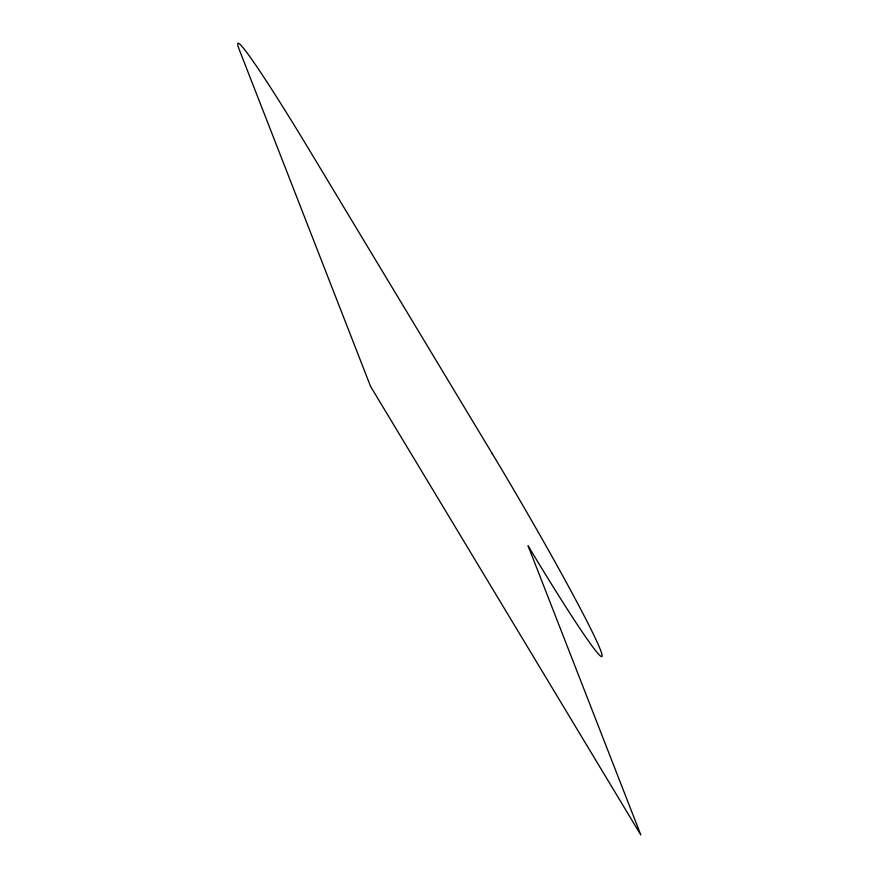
<?xml version="1.0" encoding="UTF-8"?>
<svg xmlns="http://www.w3.org/2000/svg" width="879" height="879" viewBox="0 0 879 879"><rect width="100%" height="100%" fill="white"/><g stroke="black" fill="none" stroke-linecap="round" stroke-linejoin="round"><path stroke-width="1.32" d="M491.976 453.19L311.792 154.1A181.338 8.109 59.7 0 0 239.736 50.839L370.575 386.408L640.857 835.05L528.07 545.76A181.338 8.109 59.7 0 0 600.115 649.021A181.338 8.109 59.7 0 0 491.976 453.19"/></g></svg>
